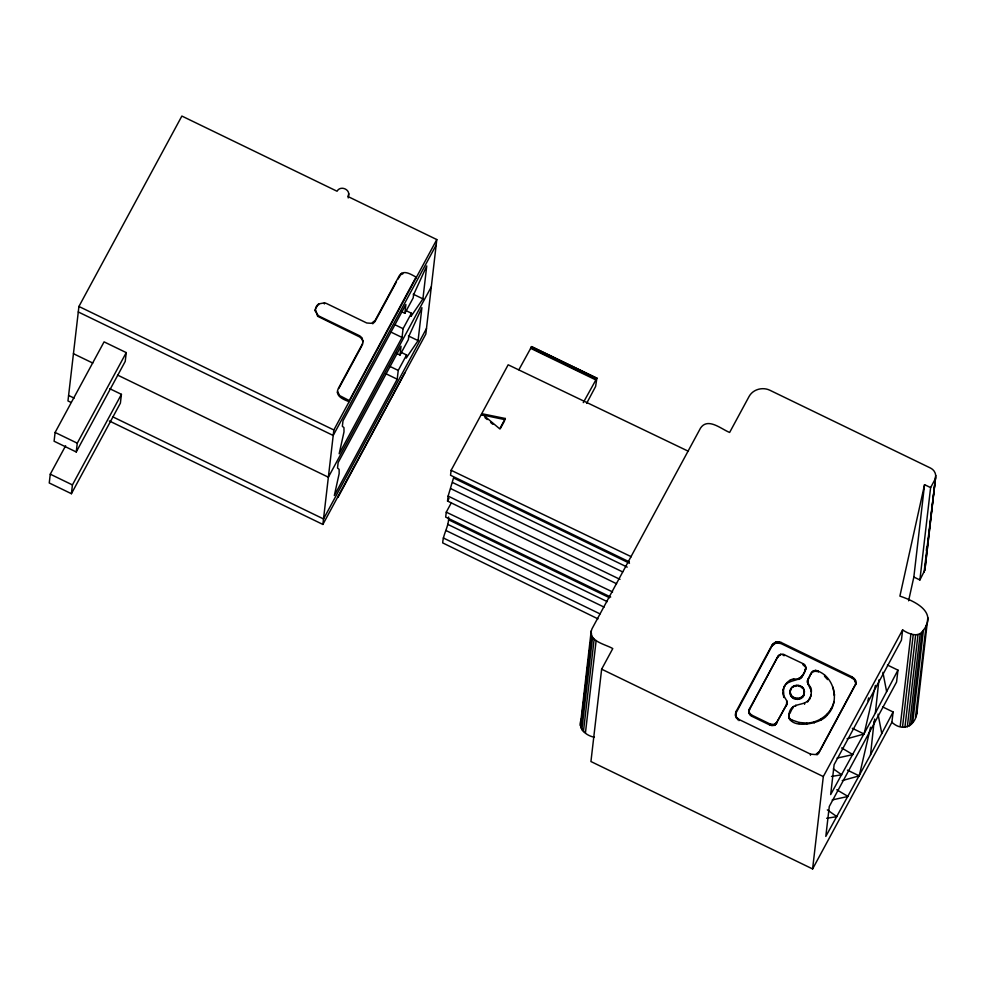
<?xml version="1.0" encoding="UTF-8"?>
<svg xmlns="http://www.w3.org/2000/svg" width="985" height="985" viewBox="0 0 985 985"><rect width="100%" height="100%" fill="white"/><g stroke="black" fill="none" stroke-linecap="round" stroke-linejoin="round"><path stroke-width="1.48" d="M783.383 689.106L783.998 697.503C780.933 689.98 785.501 680.623 793.578 678.911C800.485 680.339 803.883 674.282 805.705 668.741M783.26 690.202C784.368 679.724 796.114 681.903 801.815 677.138C804.129 673.691 808.587 666.599 803.095 663.681L783.149 654.175L780.612 654.286L778.495 655.554L749.474 708.868L749.08 713.46L751.53 716.157L770.282 725.243L775.17 725.046L786.867 704.398L786.732 700.778L784.122 696.407M786.732 700.778L786.547 704.509L776.98 722.202L774.148 724.455L770.405 724.147L751.654 715.061L749.757 713.448L748.969 711.182M808.057 678.997C805.853 683.664 812.49 687.013 811.271 691.815C810.975 687.185 805.73 683.762 808.057 678.997C810.113 676.018 810.987 670.563 815.494 670.366C834.246 675.008 840.796 701.886 826.994 715.295C821.441 723.889 788.456 730.39 788.911 714.765C790.586 699.276 808.611 709.286 811.221 694.4M811.406 690.707L811.098 695.496L807.589 701.985L807.712 700.889M594.386 737.236C585.065 735.5 577.087 727.558 581.655 718.127M919.891 579.968L930.603 487.587L924.558 484.657L913.846 577.038L919.891 579.968L924.866 570.118L935.578 477.737C936.403 473.847 934.162 469.833 930.64 468.121L769.925 390.269C762.71 386.736 753.069 389.235 749.117 396.413L729.639 432.44C721.611 429.362 707.907 417.024 700.532 428.081L592.01 628.775C586.912 641.149 605.812 644.301 612.769 648.586L601.638 669.172L590.938 761.54L812.6 868.942L891.905 722.276L893.1 711.983L882.585 706.885M735.413 715.479L736.214 711.293L772.092 644.941L775.872 641.937L780.871 642.343L852.308 676.966L855.583 680.549L855.657 684.809L855.78 683.713L819.348 751.567L815.555 754.572L810.569 754.153L739.132 719.542L736.595 717.4L735.536 714.384L735.733 717.055L735.857 715.947M790.105 693.132C788.456 682.716 806.222 682.987 804.24 693.194C804.031 702.096 788.899 700.815 790.241 692.036C790.561 699.559 802.713 700.606 804.24 693.194M804.117 694.29L804.376 691.47M924.866 570.118L935.75 475.472M891.905 722.276C904.624 734.096 919.177 722.879 916.604 707.636M924.558 484.657L899.896 596.11C914.769 601.17 937.634 611.734 923.413 630.228C918.833 638.255 908.379 633.884 902.617 629.895L823.312 776.562L812.6 868.942M70.723 402.274L67.965 400.932L78.923 306.47L181.868 116.058L337.042 191.238C340.514 184.798 351.51 189.797 348.124 196.606L436.798 239.564L425.84 334.026L322.883 524.439L109.31 420.964M887.436 665.035L897.951 670.132L896.572 682.039L829.284 806.469L825.812 836.413L870.506 754.879L874.077 721.771M874.311 722.067L874.643 719.05M902.617 629.895L901.423 640.188L834.135 764.619L830.663 794.575L875.357 713.029L878.928 679.921M65.613 445.786L50.272 474.179L49.25 482.97L71.412 493.707L120.392 403.136L121.414 394.345L109.667 388.656M55.111 432.44L54.089 441.231L76.251 451.967L125.23 361.396L126.252 352.605L104.078 341.869L55.111 432.44L77.273 443.176L76.251 451.967M71.412 493.707L72.434 484.915L121.414 394.345M315.323 310.09L317.81 315.2L319.608 316.394L359.784 335.86L362.135 337.966L362.973 341.807L362.012 339.074L359.66 336.956L317.675 316.296L315.323 310.09A8.89 8.299 6.6 0 1 318.66 303.922L324.484 302.838L326.564 303.528L366.74 322.994L371.456 323.326L375.063 320.531L399.417 275.505C403.628 269.176 411.373 274.667 416.052 277.068L415.929 278.164M318.537 305.018L318.66 303.922M317.675 316.296L317.81 315.2M324.361 303.946L324.484 302.838M348.222 197.936L348.69 193.639M337.51 392.793L337.633 391.698L339.714 395.625L349.269 400.575L349.146 401.671C343.876 399.664 334.641 396.253 338.2 388.718L362.542 343.691M322.883 524.439L333.841 429.977L436.798 239.564M338.187 496.132L338.064 497.24L404.97 372.625M397.854 279.248L401.634 273.325M395.884 353.049L400.021 355.043L401.03 346.252L338.15 462.556L337.51 468.06L339.111 469.316L339.16 473.637L334.334 495.517L397.214 379.213L398.236 370.422L406.583 354.982L401.067 352.31M400.723 311.309L404.86 313.304L405.869 304.513L342.989 420.829L342.349 426.32L343.95 427.576L343.999 431.898L339.172 453.777L402.052 337.473L403.074 328.682L411.422 313.242L405.906 310.57M406.583 354.982L406.226 358.06L418.083 340.613L421.9 307.665L408.726 336.525L408.369 339.603L400.021 355.043M411.422 313.242L411.065 316.32L422.922 298.874L426.739 265.925L413.565 294.786L413.208 297.864L404.86 313.304M448.606 517.014C449.135 526.088 443.078 533.968 442.696 542.895L597.994 618.875M451.376 502.682L446.267 512.151L445.688 517.1L610.688 597.045M616.585 583.76L447.547 501.057L448.126 496.095L453.506 477.959L629.501 563.223M688.355 451.253L508.161 364.795L451.118 470.301L450.539 475.25L629.292 561.856M481.727 413.688L481.591 414.784L505.17 419.684L505.305 418.49L481.727 413.688L499.715 428.832L505.305 418.49M518.886 369.744L531.641 346.585L596.873 378.142L595.617 386.452L586.617 403.37M580.325 725.551L591.209 630.917M582.172 713.583L582.701 709.04M583.058 706.011L583.576 701.468M584.105 696.924L584.634 692.381M585.164 687.838L585.509 684.809M586.038 680.266L586.567 675.722M587.097 671.179L587.614 666.636M587.971 663.607L588.501 659.063M589.018 654.52L589.547 649.977M590.077 645.434L590.421 642.405M590.951 637.861L591.48 633.318M580.781 727.792L591.492 635.423M581.839 729.848L592.551 637.48M583.428 731.596L594.14 639.228M585.435 732.902L596.147 640.533M735.66 712.783L735.536 713.891L771.969 646.037L775.749 643.033L780.736 643.451L852.185 678.062L854.709 680.204L855.78 683.221L855.903 682.125M736.091 712.389L736.214 711.293M736.472 718.496L736.595 717.4M737.593 719.727L737.716 718.619M738.996 720.638L739.132 719.542M748.834 712.29L749.056 709.988M748.932 711.096L749.474 708.868M749.08 713.46L749.203 712.364M749.634 714.556L749.757 713.448M750.471 715.467L750.595 714.371M751.53 716.157L751.654 715.061M771.969 646.037L772.092 644.941M772.917 644.732L773.053 643.636M774.21 643.71L774.345 642.614M775.749 643.033L775.872 641.937M777.424 642.762L777.547 641.666M779.123 642.897L779.258 641.801M749.351 709.963L777.768 656.539M770.282 725.243L770.405 724.147M778.495 655.554L777.645 657.635M779.332 655.887L779.455 654.791M780.736 643.451L780.871 642.343M771.489 725.649L771.612 724.554M780.489 655.382L780.612 654.286M772.769 725.76L772.893 724.664M774.025 725.551L774.148 724.455M775.17 725.046L775.293 723.95M776.143 724.27L776.266 723.175M784.355 654.594L784.22 655.69L783.013 655.284M776.857 723.298L776.98 722.202M783.075 693.896L783.21 692.8M784.528 686.717L784.651 685.622M786.769 683.713L786.892 682.617M786.424 705.605L786.547 704.509M786.867 704.398L787.052 702.022M789.822 681.423L789.958 680.315M790.364 690.313L790.241 691.408L790.98 688.687M790.45 694.844L790.586 693.736M792.014 687.271L790.844 689.783M788.689 717.055L788.911 714.765M789.33 713.645L788.776 715.861M791.263 696.407L791.386 695.312M788.923 718.237L788.813 715.96M793.454 680.007L793.578 678.911M789.49 719.321L789.059 717.142M793.282 687.259L793.417 686.163M792.469 697.737L792.593 696.641M790.327 720.244L789.613 718.225M794.944 686.533L795.08 685.425M789.871 713.509L792.666 707.464M791.386 720.934L791.509 719.826L790.45 719.149M793.996 698.722L794.132 697.626M791.731 721.094L791.509 719.826M793.442 706.43L792.543 708.56M796.766 686.225L796.89 685.129M795.745 699.325L795.868 698.217M795.634 706.245L795.757 705.149M798.724 679.465L798.847 678.357M798.613 686.385L798.736 685.289M797.591 699.473L797.715 698.377M799.98 678.973L800.103 677.877M801.039 678.172L801.162 677.077M800.349 686.976L800.485 685.88M803.095 663.681L802.972 664.776L804.868 666.377L804.991 665.281M801.815 677.138L801.938 676.042M799.401 699.178L799.537 698.082M804.031 665.466L804.154 664.358M801.888 687.973L802.012 686.865M801.064 698.439L801.199 697.343M799.007 723.569L799.13 722.473L791.854 719.998M805.558 666.365L805.668 668.643M803.218 688.195L803.895 690.867L804.031 689.771M805.151 670.957L805.287 669.862M805.57 669.837L805.792 667.547M802.467 697.331L802.59 696.235M803.501 695.915L803.637 694.819M804.536 704.287L804.659 703.192M807.429 682.58L807.614 680.204M807.749 683.836L807.872 682.728M808.599 678.862L811.394 672.829M812.108 671.844L811.271 673.925M810.359 688.207L810.483 687.099M806.678 724.209L806.813 723.101C819.286 722.584 831.106 713.916 833.975 701.529L833.852 702.625M809.83 698.981L809.966 697.885M812.957 672.176L813.081 671.08M814.103 671.671L814.238 670.576M815.358 671.462L815.494 670.366M816.639 671.573L816.762 670.465M818.203 672.152L818.326 671.056M810.446 755.249L810.569 754.153M814.238 722.965L814.373 721.857M824.691 675.193L824.568 676.289L827.585 679.601M816.971 754.99L817.094 753.894M821.17 719.924L821.305 718.828M818.387 752.872L818.264 753.968L855.214 685.215M826.994 715.295L827.129 714.199M833.088 687.247L834.406 695.447L834.529 694.351M831.315 709.397L831.451 708.301M852.185 678.062L852.308 676.966M853.589 678.973L853.724 677.877M854.709 680.204L854.832 679.108M855.46 681.645L855.583 680.549M900.216 726.302L910.928 633.921M902.506 727.078L913.218 634.697M904.932 727.275L915.644 634.906M926.343 550.467L926.688 547.438M924.065 572.248L935.578 477.737M907.32 726.881L918.032 634.512M909.5 725.92L920.212 633.552M911.347 724.467L922.046 632.087M912.701 722.608L923.413 630.228M915.484 717.462L926.195 625.081M916.813 713.903L927.821 617.755M362.418 344.787L363.108 340.712M908.589 600.813L913.846 577.038M847.063 738.762L864.091 734.01L875.394 685.412M842.212 780.612L859.24 775.86L870.543 727.262M867.933 700.84L868.635 697.909M875.357 713.029L897.951 670.132M870.506 754.879L893.1 711.983M77.273 443.176L126.252 352.605M338.791 388.496L361.704 346.117M396.426 281.895L374.94 321.627L372.712 323.794M349.269 400.575L416.052 277.068M436.158 245.056L333.201 435.469L78.283 311.962M431.319 286.795L328.362 477.208L117.535 375.063M426.48 328.534L323.523 518.947L112.696 416.803M447.547 501.057L449.012 498.348M500.281 428.734L504.468 420.977M583.28 402.631L596.873 378.142M930.603 487.587L934.777 479.867M401.511 274.433L402.902 273.805M837.053 758.093L852.887 754.596L841.621 747.923M832.202 799.943L848.036 796.446L836.77 789.773M831.5 776.426L841.744 774.801L833.384 768.879M826.649 818.276L836.881 816.651L827.338 809.879M799.13 722.473L806.813 723.101M451.118 470.301L631.311 556.747M446.267 512.151L612.596 591.948M531.457 346.769L596.885 378.338M531.186 347.126L596.294 378.671M530.866 347.631L595.974 379.176M530.509 348.259L595.617 379.804M413.244 294.183L422.922 298.874M394.813 324.681L403.074 328.682M408.418 335.922L418.083 340.613M391.033 332.13L402.052 337.473M389.974 366.42L398.236 370.422M386.194 373.869L397.214 379.213M452.608 482.515L627.223 567.114M78.923 306.47L333.841 429.977M450.785 488.646L622.655 571.916M448.126 496.095L619.996 579.365M448.655 519.809L609.53 597.747M447.756 524.365L607.252 601.638M445.934 530.496L604.064 607.105M852.308 728.297L864.091 734.01M73.444 353.701L92.738 363.046M443.275 537.945L600.025 613.889M847.457 770.147L859.24 775.86M68.605 395.441L74.121 398.112M601.638 669.172L823.312 776.562M50.272 474.179L72.434 484.915M484.965 417.64L487.218 419.548M490.592 422.405L492.832 424.313M924.583 565.612L925.038 567.852M882.892 672.312L886.648 691.729M878.041 714.162L881.797 733.579M315.2 311.186A8.89 8.299 6.6 0 1 315.471 309.376M315.865 308.28A8.89 8.299 6.6 0 1 317.145 306.286"/></g></svg>
